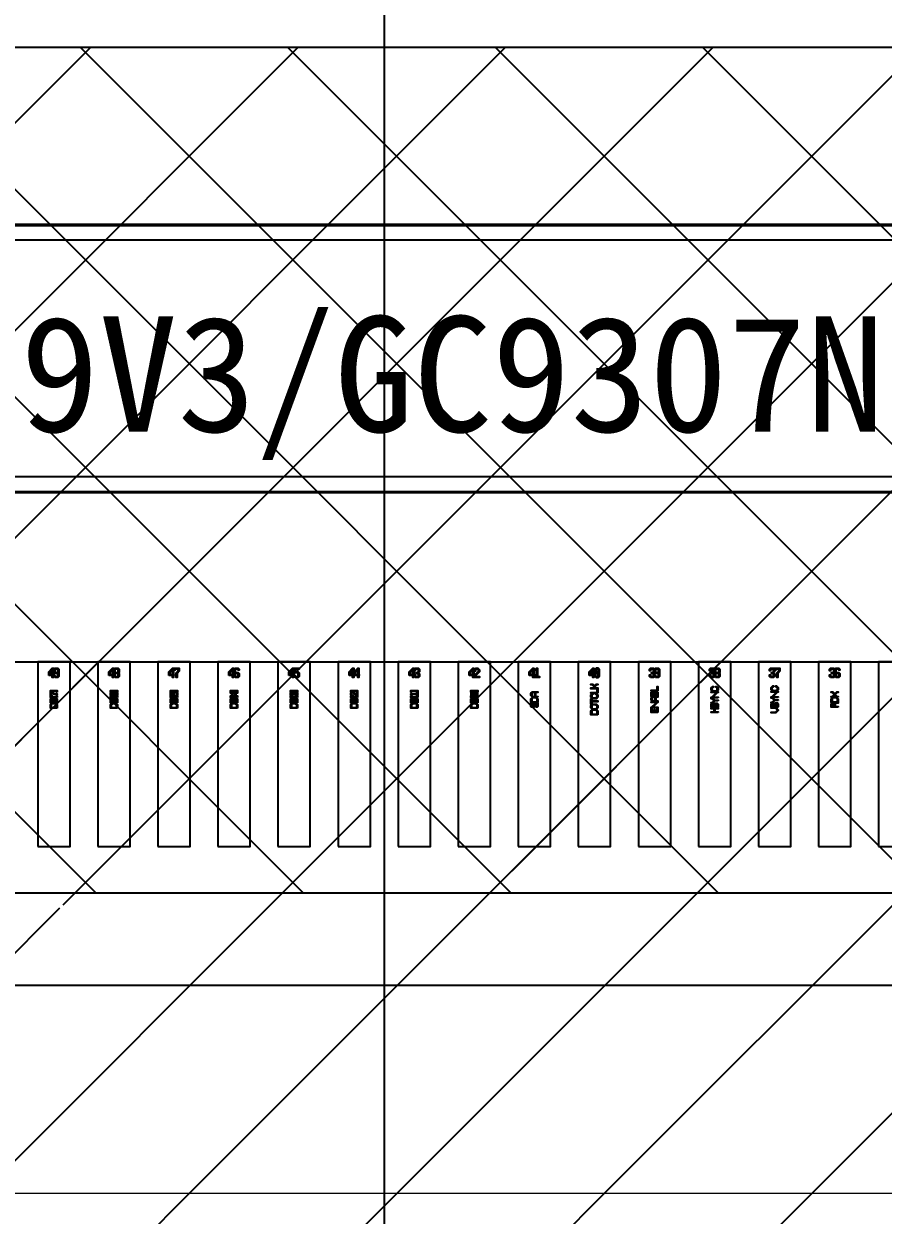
# Model space of a CAD drawing. Header units: inches. Extents: x 3998 to 4235, y -1783 to -1623.
# Drawn here: x 4055.378 to 4057.238, y -1699.372 to -1696.794 of the extents above; entities that cross this region are included whole.
import ezdxf

# ---------------------------------------------------------------- set-up
doc = ezdxf.new("R2010")
doc.units = ezdxf.units.IN
doc.header["$LTSCALE"] = 0.2
doc.header["$MEASUREMENT"] = 0
doc.linetypes.add('CENTER2', pattern=[28.575, 19.05, -3.175, 3.175, -3.175])
for name, color, linetype in [('B_M.drawing', 7, 'Continuous'), ('DWG', 7, 'Continuous'), ('L127.drawing', 1, 'Continuous'), ('LAYOUT.drawing', 7, 'Continuous'), ('OUTLINE.drawing', 5, 'Continuous')]:
    doc.layers.add(name, color=color, linetype=linetype)
pattern_1 = [(45, (2726.88258, -2125.6633), (-0.2245064, 0.2245064), [])]

# ---------------------------------------------------------------- blocks, each defined once
blk = doc.blocks.new('ic_GC')
at = {"layer": 'B_M.drawing'}
blk.add_lwpolyline([(-7.65, -0.29), (-7.65, 0.29), (7.65, 0.29), (7.65, 0.2855), (7.6455, 0.2855), (7.643, 0.288), (-7.643, 0.288), (-7.648, 0.283), (-7.648, -0.283), (-7.643, -0.288), (7.643, -0.288), (7.648, -0.283), (7.648, 0.283), (7.6455, 0.2855), (7.65, 0.2855), (7.65, -0.29), (-7.65, -0.29)], close=True, dxfattribs=at)
blk = doc.blocks.new('ic_89v3_spec_out_line')
at = {"layer": 'L127.drawing'}
blk.add_lwpolyline([(-7.6775, -0.2565), (7.6775, -0.2565), (7.6775, 0.2565), (-7.6775, 0.2565), (-7.6775, -0.2565)], close=True, dxfattribs=at)
blk.add_lwpolyline([(-7.6775, -0.2565), (7.6775, -0.2565), (7.6775, 0.2565), (-7.6775, 0.2565), (-7.6775, -0.2565)], close=True, dxfattribs=at)
blk.add_lwpolyline([(-7.6775, -0.2565), (7.6775, -0.2565), (7.6775, 0.2565), (-7.6775, 0.2565), (-7.6775, -0.2565)], close=True, dxfattribs=at)
blk = doc.blocks.new('ic_89v3_spec_pad_location')
blk.add_blockref('ic_89v3_spec_out_line', (0, 0))
blk = doc.blocks.new('ic_all')
at = {"xscale": -1}
for name, p in [('ic_GC', (-0.71194, -0.08845)), ('ic_89v3_spec_pad_location', (-0.71194, -0.08795))]:
    blk.add_blockref(name, p, dxfattribs=at)
blk = doc.blocks.new('fpc_pad')
at = {"layer": 'OUTLINE.drawing'}
blk.add_lwpolyline([(-0.035, -0.2), (0.035, -0.2), (0.035, 0.2), (-0.035, 0.2), (-0.035, -0.2)], close=True, dxfattribs=at)
blk = doc.blocks.new('fpc_label')
at = {"layer": 'LAYOUT.drawing'}
for points in [[(0.33251, 0.0702), (0.31751, 0.0702), (0.31751, 0.07186), (0.32417, 0.07186), (0.32417, 0.07437), (0.32001, 0.07854), (0.31751, 0.07854), (0.31751, 0.0802), (0.32084, 0.0802), (0.32501, 0.07603), (0.32918, 0.0802), (0.33251, 0.0802), (0.33251, 0.07854), (0.33, 0.07854), (0.32585, 0.07437), (0.32585, 0.07186), (0.33251, 0.07186), (0.33251, 0.0702)], [(-0.83749, 0.0627), (-0.83916, 0.0627), (-0.83916, 0.06437), (-0.85083, 0.06437), (-0.85083, 0.0627), (-0.85249, 0.0627), (-0.85249, 0.06605), (-0.83749, 0.06605), (-0.83749, 0.0627)], [(-0.84916, 0.05438), (-0.85249, 0.05438), (-0.85249, 0.0627), (-0.8475, 0.0627), (-0.84415, 0.05937), (-0.83749, 0.05937), (-0.83749, 0.05771), (-0.84499, 0.05771), (-0.84832, 0.06104), (-0.85083, 0.06104), (-0.85083, 0.05604), (-0.84916, 0.05604), (-0.84916, 0.05438)], [(-0.83749, 0.05103), (-0.85249, 0.05103), (-0.85249, 0.05438), (-0.85083, 0.05438), (-0.85083, 0.0527), (-0.83916, 0.0527), (-0.83916, 0.05438), (-0.83749, 0.05438), (-0.83749, 0.05103)], [(-0.70749, 0.0627), (-0.70916, 0.0627), (-0.70916, 0.06437), (-0.72083, 0.06437), (-0.72083, 0.0627), (-0.72249, 0.0627), (-0.72249, 0.06605), (-0.70749, 0.06605), (-0.70749, 0.0627)], [(-0.70749, 0.05604), (-0.70916, 0.05438), (-0.72083, 0.05438), (-0.72249, 0.05604), (-0.72249, 0.06104), (-0.72083, 0.0627), (-0.71916, 0.0627), (-0.71916, 0.06104), (-0.71999, 0.06104), (-0.72083, 0.06021), (-0.72083, 0.05687), (-0.71999, 0.05604), (-0.71583, 0.05604), (-0.71583, 0.06104), (-0.71415, 0.0627), (-0.71166, 0.0627), (-0.71166, 0.06104), (-0.71333, 0.06104), (-0.71415, 0.06021), (-0.71415, 0.05687), (-0.71333, 0.05604), (-0.71, 0.05604), (-0.70916, 0.05687), (-0.70916, 0.06021), (-0.71, 0.06104), (-0.71166, 0.06104), (-0.71166, 0.0627), (-0.70916, 0.0627), (-0.70749, 0.06104), (-0.70749, 0.05604)], [(-0.70749, 0.05103), (-0.72249, 0.05103), (-0.72249, 0.05438), (-0.72083, 0.05438), (-0.72083, 0.0527), (-0.70916, 0.0527), (-0.70916, 0.05438), (-0.70749, 0.05438), (-0.70749, 0.05103)], [(-0.57749, 0.0627), (-0.57916, 0.0627), (-0.57916, 0.06437), (-0.59083, 0.06437), (-0.59083, 0.0627), (-0.59249, 0.0627), (-0.59249, 0.06605), (-0.57749, 0.06605), (-0.57749, 0.0627)], [(-0.57749, 0.05604), (-0.57916, 0.05438), (-0.58082, 0.05438), (-0.58082, 0.05604), (-0.58, 0.05604), (-0.57916, 0.05687), (-0.57916, 0.06021), (-0.58, 0.06104), (-0.58415, 0.06104), (-0.58499, 0.06021), (-0.58499, 0.05438), (-0.59249, 0.05438), (-0.59249, 0.0627), (-0.59083, 0.0627), (-0.59083, 0.05604), (-0.58666, 0.05604), (-0.58666, 0.06104), (-0.58499, 0.0627), (-0.57916, 0.0627), (-0.57749, 0.06104), (-0.57749, 0.05604)], [(-0.57749, 0.05103), (-0.59249, 0.05103), (-0.59249, 0.05438), (-0.59083, 0.05438), (-0.59083, 0.0527), (-0.57916, 0.0527), (-0.57916, 0.05438), (-0.57749, 0.05438), (-0.57749, 0.05103)], [(-0.44749, 0.0627), (-0.44916, 0.0627), (-0.44916, 0.06437), (-0.46083, 0.06437), (-0.46083, 0.0627), (-0.46249, 0.0627), (-0.46249, 0.06605), (-0.44749, 0.06605), (-0.44749, 0.0627)], [(-0.45082, 0.05438), (-0.45666, 0.05438), (-0.46249, 0.06021), (-0.46249, 0.06188), (-0.45249, 0.06188), (-0.45249, 0.0627), (-0.45082, 0.0627), (-0.45082, 0.06188), (-0.44749, 0.06188), (-0.44749, 0.06021), (-0.45082, 0.06021), (-0.45082, 0.05604), (-0.45249, 0.05604), (-0.45249, 0.06021), (-0.45916, 0.06021), (-0.45916, 0.05937), (-0.45583, 0.05604), (-0.45082, 0.05604), (-0.45082, 0.05438)], [(-0.44749, 0.05103), (-0.46249, 0.05103), (-0.46249, 0.05438), (-0.46083, 0.05438), (-0.46083, 0.0527), (-0.44916, 0.0527), (-0.44916, 0.05438), (-0.44749, 0.05438), (-0.44749, 0.05103)], [(-0.31749, 0.0627), (-0.31916, 0.0627), (-0.31916, 0.06437), (-0.33083, 0.06437), (-0.33083, 0.0627), (-0.33249, 0.0627), (-0.33249, 0.06605), (-0.31749, 0.06605), (-0.31749, 0.0627)], [(-0.31749, 0.05604), (-0.31916, 0.05438), (-0.32166, 0.05438), (-0.32166, 0.05604), (-0.32, 0.05604), (-0.31916, 0.05687), (-0.31916, 0.06021), (-0.32, 0.06104), (-0.32249, 0.06104), (-0.32415, 0.05937), (-0.32415, 0.05771), (-0.32583, 0.05771), (-0.32583, 0.05937), (-0.3275, 0.06104), (-0.32999, 0.06104), (-0.33083, 0.06021), (-0.33083, 0.05687), (-0.32999, 0.05604), (-0.32832, 0.05604), (-0.32832, 0.05438), (-0.33083, 0.05438), (-0.33249, 0.05604), (-0.33249, 0.06104), (-0.33083, 0.0627), (-0.32666, 0.0627), (-0.32499, 0.06104), (-0.32333, 0.0627), (-0.31916, 0.0627), (-0.31749, 0.06104), (-0.31749, 0.05604)], [(-0.31749, 0.05103), (-0.33249, 0.05103), (-0.33249, 0.05438), (-0.33083, 0.05438), (-0.33083, 0.0527), (-0.31916, 0.0527), (-0.31916, 0.05438), (-0.31749, 0.05438), (-0.31749, 0.05103)], [(-0.18749, 0.0627), (-0.18916, 0.0627), (-0.18916, 0.06437), (-0.20083, 0.06437), (-0.20083, 0.0627), (-0.20249, 0.0627), (-0.20249, 0.06605), (-0.18749, 0.06605), (-0.18749, 0.0627)], [(-0.18749, 0.05438), (-0.19082, 0.05438), (-0.1975, 0.06104), (-0.19916, 0.06104), (-0.20083, 0.05937), (-0.20083, 0.05771), (-0.19916, 0.05604), (-0.1975, 0.05604), (-0.1975, 0.05438), (-0.19999, 0.05438), (-0.20249, 0.05687), (-0.20249, 0.06021), (-0.19999, 0.0627), (-0.19666, 0.0627), (-0.19, 0.05604), (-0.18916, 0.05604), (-0.18916, 0.0627), (-0.18749, 0.0627), (-0.18749, 0.05438)], [(-0.18749, 0.05103), (-0.20249, 0.05103), (-0.20249, 0.05438), (-0.20083, 0.05438), (-0.20083, 0.0527), (-0.18916, 0.0527), (-0.18916, 0.05438), (-0.18749, 0.05438), (-0.18749, 0.05103)], [(-0.05749, 0.0627), (-0.05916, 0.0627), (-0.05916, 0.06437), (-0.07083, 0.06437), (-0.07083, 0.0627), (-0.07249, 0.0627), (-0.07249, 0.06605), (-0.05749, 0.06605), (-0.05749, 0.0627)], [(-0.05749, 0.05438), (-0.05916, 0.05438), (-0.05916, 0.05771), (-0.06916, 0.05771), (-0.06916, 0.05604), (-0.07083, 0.05604), (-0.07249, 0.05771), (-0.07249, 0.05937), (-0.05916, 0.05937), (-0.05916, 0.0627), (-0.05749, 0.0627), (-0.05749, 0.05438)], [(-0.05749, 0.05103), (-0.07249, 0.05103), (-0.07249, 0.05438), (-0.07083, 0.05438), (-0.07083, 0.0527), (-0.05916, 0.0527), (-0.05916, 0.05438), (-0.05749, 0.05438), (-0.05749, 0.05103)], [(0.07251, 0.0627), (0.07084, 0.0627), (0.07084, 0.06437), (0.05917, 0.06437), (0.05917, 0.0627), (0.05751, 0.0627), (0.05751, 0.06605), (0.07251, 0.06605), (0.07251, 0.0627)], [(0.07, 0.05438), (0.07251, 0.05688), (0.07251, 0.0602), (0.07, 0.0627), (0.06001, 0.0627), (0.05751, 0.0602), (0.05751, 0.05855), (0.05917, 0.05855), (0.05917, 0.05937), (0.06084, 0.06104), (0.06769, 0.06104), (0.06202, 0.05817), (0.06568, 0.05817), (0.06991, 0.0603), (0.07084, 0.05937), (0.07084, 0.05771), (0.06918, 0.05604), (0.06147, 0.05604), (0.06568, 0.05817), (0.06202, 0.05817), (0.05982, 0.05706), (0.05917, 0.05771), (0.05917, 0.05855), (0.05751, 0.05855), (0.05751, 0.05688), (0.06001, 0.05438), (0.07, 0.05438)], [(0.07251, 0.05103), (0.05751, 0.05103), (0.05751, 0.05438), (0.05917, 0.05438), (0.05917, 0.0527), (0.07084, 0.0527), (0.07084, 0.05438), (0.07251, 0.05438), (0.07251, 0.05103)], [(0.20251, 0.05188), (0.19084, 0.05188), (0.18751, 0.05521), (0.18751, 0.06021), (0.19084, 0.06354), (0.20251, 0.06354), (0.20251, 0.06187), (0.19751, 0.06187), (0.19751, 0.05355), (0.19585, 0.05355), (0.19585, 0.06187), (0.19168, 0.06187), (0.18917, 0.05938), (0.18917, 0.05604), (0.19168, 0.05355), (0.20251, 0.05355), (0.20251, 0.05188)], [(0.20251, 0.04023), (0.18751, 0.04023), (0.18751, 0.04855), (0.19084, 0.05188), (0.19918, 0.05188), (0.20251, 0.04855), (0.20251, 0.04189), (0.20084, 0.04189), (0.20084, 0.04773), (0.19834, 0.05022), (0.19168, 0.05022), (0.18917, 0.04773), (0.18917, 0.04189), (0.20251, 0.04189), (0.20251, 0.04023)], [(0.33251, 0.06019), (0.31751, 0.06019), (0.31751, 0.06186), (0.33084, 0.06186), (0.33084, 0.0702), (0.33251, 0.0702), (0.33251, 0.06019)], [(0.33251, 0.05187), (0.32918, 0.04854), (0.32084, 0.04854), (0.31751, 0.05187), (0.31751, 0.05686), (0.32084, 0.06019), (0.3225, 0.06019), (0.3225, 0.05853), (0.32168, 0.05853), (0.31917, 0.05604), (0.31917, 0.05269), (0.32168, 0.0502), (0.32834, 0.0502), (0.33084, 0.05269), (0.33084, 0.05604), (0.32834, 0.05853), (0.32751, 0.05853), (0.32751, 0.06019), (0.32918, 0.06019), (0.33251, 0.05686), (0.33251, 0.05187)], [(0.46251, 0.0652), (0.44751, 0.0652), (0.44751, 0.06687), (0.46084, 0.06687), (0.46084, 0.07521), (0.46251, 0.07521), (0.46251, 0.0652)], [(0.46251, 0.05355), (0.44751, 0.05355), (0.44751, 0.06271), (0.45001, 0.0652), (0.45334, 0.0652), (0.45501, 0.06354), (0.45667, 0.0652), (0.46, 0.0652), (0.46251, 0.06271), (0.46251, 0.05521), (0.46084, 0.05521), (0.46084, 0.06229), (0.4596, 0.06354), (0.45709, 0.06354), (0.45585, 0.06229), (0.45585, 0.05521), (0.45417, 0.05521), (0.45417, 0.06229), (0.45292, 0.06354), (0.45042, 0.06354), (0.44917, 0.06229), (0.44917, 0.05521), (0.46251, 0.05521), (0.46251, 0.05355)], [(0.46251, 0.04189), (0.45084, 0.04189), (0.44751, 0.04522), (0.44751, 0.05022), (0.45084, 0.05355), (0.46251, 0.05355), (0.46251, 0.05188), (0.45751, 0.05188), (0.45751, 0.04356), (0.45585, 0.04356), (0.45585, 0.05188), (0.45168, 0.05188), (0.44917, 0.04939), (0.44917, 0.04605), (0.45168, 0.04356), (0.46251, 0.04356), (0.46251, 0.04189)], [(0.59251, 0.06688), (0.58918, 0.06355), (0.58084, 0.06355), (0.57751, 0.06688), (0.57751, 0.07188), (0.58084, 0.07521), (0.5825, 0.07521), (0.5825, 0.07354), (0.58168, 0.07354), (0.57917, 0.07105), (0.57917, 0.06771), (0.58168, 0.06522), (0.58834, 0.06522), (0.59084, 0.06771), (0.59084, 0.07105), (0.58834, 0.07354), (0.58751, 0.07354), (0.58751, 0.07521), (0.58918, 0.07521), (0.59251, 0.07188), (0.59251, 0.06688)], [(0.59251, 0.05022), (0.57751, 0.05022), (0.57751, 0.05188), (0.57875, 0.05188), (0.58751, 0.06063), (0.58751, 0.06189), (0.57751, 0.06189), (0.57751, 0.06355), (0.59251, 0.06355), (0.59251, 0.06189), (0.59126, 0.06189), (0.58292, 0.05355), (0.58292, 0.05188), (0.59251, 0.05188), (0.59251, 0.05022)], [(0.72251, 0.06771), (0.71918, 0.06438), (0.71084, 0.06438), (0.70751, 0.06771), (0.70751, 0.07271), (0.71084, 0.07604), (0.7125, 0.07604), (0.7125, 0.07437), (0.71168, 0.07437), (0.70917, 0.07188), (0.70917, 0.06854), (0.71168, 0.06605), (0.71834, 0.06605), (0.72084, 0.06854), (0.72084, 0.07188), (0.71834, 0.07437), (0.71751, 0.07437), (0.71751, 0.07604), (0.71918, 0.07604), (0.72251, 0.07271), (0.72251, 0.06771)], [(0.72251, 0.05105), (0.70751, 0.05105), (0.70751, 0.05271), (0.70875, 0.05271), (0.71751, 0.06146), (0.71751, 0.06272), (0.70751, 0.06272), (0.70751, 0.06438), (0.72251, 0.06438), (0.72251, 0.06272), (0.72126, 0.06272), (0.71292, 0.05438), (0.71292, 0.05271), (0.72251, 0.05271), (0.72251, 0.05105)], [(0.85251, 0.05188), (0.8496, 0.05188), (0.84501, 0.05646), (0.84042, 0.05188), (0.83751, 0.05188), (0.83751, 0.05355), (0.83959, 0.05355), (0.84376, 0.0577), (0.83959, 0.06187), (0.83751, 0.06187), (0.83751, 0.06354), (0.84042, 0.06354), (0.84501, 0.05896), (0.8496, 0.06354), (0.85251, 0.06354), (0.85251, 0.06187), (0.85042, 0.06187), (0.84625, 0.0577), (0.85042, 0.05355), (0.85251, 0.05355), (0.85251, 0.05188)], [(0.85251, 0.04023), (0.83751, 0.04023), (0.83751, 0.04855), (0.84084, 0.05188), (0.84918, 0.05188), (0.85251, 0.04855), (0.85251, 0.04189), (0.85084, 0.04189), (0.85084, 0.04773), (0.84834, 0.05022), (0.84168, 0.05022), (0.83917, 0.04773), (0.83917, 0.04189), (0.85251, 0.04189), (0.85251, 0.04023)], [(-0.83749, 0.03938), (-0.85249, 0.03938), (-0.85249, 0.04854), (-0.84999, 0.05103), (-0.84666, 0.05103), (-0.84499, 0.04937), (-0.84333, 0.05103), (-0.84, 0.05103), (-0.83749, 0.04854), (-0.83749, 0.04104), (-0.83916, 0.04104), (-0.83916, 0.04812), (-0.8404, 0.04937), (-0.84291, 0.04937), (-0.84415, 0.04812), (-0.84415, 0.04104), (-0.84583, 0.04104), (-0.84583, 0.04812), (-0.84708, 0.04937), (-0.84958, 0.04937), (-0.85083, 0.04812), (-0.85083, 0.04104), (-0.83749, 0.04104), (-0.83749, 0.03938)], [(-0.83749, 0.02772), (-0.85249, 0.02772), (-0.85249, 0.03605), (-0.84916, 0.03938), (-0.84082, 0.03938), (-0.83749, 0.03605), (-0.83749, 0.02939), (-0.83916, 0.02939), (-0.83916, 0.03522), (-0.84166, 0.03771), (-0.84832, 0.03771), (-0.85083, 0.03522), (-0.85083, 0.02939), (-0.83749, 0.02939), (-0.83749, 0.02772)], [(-0.70749, 0.03938), (-0.72249, 0.03938), (-0.72249, 0.04854), (-0.71999, 0.05103), (-0.71666, 0.05103), (-0.71499, 0.04937), (-0.71333, 0.05103), (-0.71, 0.05103), (-0.70749, 0.04854), (-0.70749, 0.04104), (-0.70916, 0.04104), (-0.70916, 0.04812), (-0.7104, 0.04937), (-0.71291, 0.04937), (-0.71415, 0.04812), (-0.71415, 0.04104), (-0.71583, 0.04104), (-0.71583, 0.04812), (-0.71708, 0.04937), (-0.71958, 0.04937), (-0.72083, 0.04812), (-0.72083, 0.04104), (-0.70749, 0.04104), (-0.70749, 0.03938)], [(-0.70749, 0.02772), (-0.72249, 0.02772), (-0.72249, 0.03605), (-0.71916, 0.03938), (-0.71082, 0.03938), (-0.70749, 0.03605), (-0.70749, 0.02939), (-0.70916, 0.02939), (-0.70916, 0.03522), (-0.71166, 0.03771), (-0.71832, 0.03771), (-0.72083, 0.03522), (-0.72083, 0.02939), (-0.70749, 0.02939), (-0.70749, 0.02772)], [(-0.57749, 0.03938), (-0.59249, 0.03938), (-0.59249, 0.04854), (-0.58999, 0.05103), (-0.58666, 0.05103), (-0.58499, 0.04937), (-0.58333, 0.05103), (-0.58, 0.05103), (-0.57749, 0.04854), (-0.57749, 0.04104), (-0.57916, 0.04104), (-0.57916, 0.04812), (-0.5804, 0.04937), (-0.58291, 0.04937), (-0.58415, 0.04812), (-0.58415, 0.04104), (-0.58583, 0.04104), (-0.58583, 0.04812), (-0.58708, 0.04937), (-0.58958, 0.04937), (-0.59083, 0.04812), (-0.59083, 0.04104), (-0.57749, 0.04104), (-0.57749, 0.03938)], [(-0.57749, 0.02772), (-0.59249, 0.02772), (-0.59249, 0.03605), (-0.58916, 0.03938), (-0.58082, 0.03938), (-0.57749, 0.03605), (-0.57749, 0.02939), (-0.57916, 0.02939), (-0.57916, 0.03522), (-0.58166, 0.03771), (-0.58832, 0.03771), (-0.59083, 0.03522), (-0.59083, 0.02939), (-0.57749, 0.02939), (-0.57749, 0.02772)], [(-0.44749, 0.03938), (-0.46249, 0.03938), (-0.46249, 0.04854), (-0.45999, 0.05103), (-0.45666, 0.05103), (-0.45499, 0.04937), (-0.45333, 0.05103), (-0.45, 0.05103), (-0.44749, 0.04854), (-0.44749, 0.04104), (-0.44916, 0.04104), (-0.44916, 0.04812), (-0.4504, 0.04937), (-0.45291, 0.04937), (-0.45415, 0.04812), (-0.45415, 0.04104), (-0.45583, 0.04104), (-0.45583, 0.04812), (-0.45708, 0.04937), (-0.45958, 0.04937), (-0.46083, 0.04812), (-0.46083, 0.04104), (-0.44749, 0.04104), (-0.44749, 0.03938)], [(-0.44749, 0.02772), (-0.46249, 0.02772), (-0.46249, 0.03605), (-0.45916, 0.03938), (-0.45082, 0.03938), (-0.44749, 0.03605), (-0.44749, 0.02939), (-0.44916, 0.02939), (-0.44916, 0.03522), (-0.45166, 0.03771), (-0.45832, 0.03771), (-0.46083, 0.03522), (-0.46083, 0.02939), (-0.44749, 0.02939), (-0.44749, 0.02772)], [(-0.31749, 0.03938), (-0.33249, 0.03938), (-0.33249, 0.04854), (-0.32999, 0.05103), (-0.32666, 0.05103), (-0.32499, 0.04937), (-0.32333, 0.05103), (-0.32, 0.05103), (-0.31749, 0.04854), (-0.31749, 0.04104), (-0.31916, 0.04104), (-0.31916, 0.04812), (-0.3204, 0.04937), (-0.32291, 0.04937), (-0.32415, 0.04812), (-0.32415, 0.04104), (-0.32583, 0.04104), (-0.32583, 0.04812), (-0.32708, 0.04937), (-0.32958, 0.04937), (-0.33083, 0.04812), (-0.33083, 0.04104), (-0.31749, 0.04104), (-0.31749, 0.03938)], [(-0.31749, 0.02772), (-0.33249, 0.02772), (-0.33249, 0.03605), (-0.32916, 0.03938), (-0.32082, 0.03938), (-0.31749, 0.03605), (-0.31749, 0.02939), (-0.31916, 0.02939), (-0.31916, 0.03522), (-0.32166, 0.03771), (-0.32832, 0.03771), (-0.33083, 0.03522), (-0.33083, 0.02939), (-0.31749, 0.02939), (-0.31749, 0.02772)], [(-0.18749, 0.03938), (-0.20249, 0.03938), (-0.20249, 0.04854), (-0.19999, 0.05103), (-0.19666, 0.05103), (-0.19499, 0.04937), (-0.19333, 0.05103), (-0.19, 0.05103), (-0.18749, 0.04854), (-0.18749, 0.04104), (-0.18916, 0.04104), (-0.18916, 0.04812), (-0.1904, 0.04937), (-0.19291, 0.04937), (-0.19415, 0.04812), (-0.19415, 0.04104), (-0.19583, 0.04104), (-0.19583, 0.04812), (-0.19708, 0.04937), (-0.19958, 0.04937), (-0.20083, 0.04812), (-0.20083, 0.04104), (-0.18749, 0.04104), (-0.18749, 0.03938)], [(-0.18749, 0.02772), (-0.20249, 0.02772), (-0.20249, 0.03605), (-0.19916, 0.03938), (-0.19082, 0.03938), (-0.18749, 0.03605), (-0.18749, 0.02939), (-0.18916, 0.02939), (-0.18916, 0.03522), (-0.19166, 0.03771), (-0.19832, 0.03771), (-0.20083, 0.03522), (-0.20083, 0.02939), (-0.18749, 0.02939), (-0.18749, 0.02772)], [(-0.05749, 0.03938), (-0.07249, 0.03938), (-0.07249, 0.04854), (-0.06999, 0.05103), (-0.06666, 0.05103), (-0.06499, 0.04937), (-0.06333, 0.05103), (-0.06, 0.05103), (-0.05749, 0.04854), (-0.05749, 0.04104), (-0.05916, 0.04104), (-0.05916, 0.04812), (-0.0604, 0.04937), (-0.06291, 0.04937), (-0.06415, 0.04812), (-0.06415, 0.04104), (-0.06583, 0.04104), (-0.06583, 0.04812), (-0.06708, 0.04937), (-0.06958, 0.04937), (-0.07083, 0.04812), (-0.07083, 0.04104), (-0.05749, 0.04104), (-0.05749, 0.03938)], [(-0.05749, 0.02772), (-0.07249, 0.02772), (-0.07249, 0.03605), (-0.06916, 0.03938), (-0.06082, 0.03938), (-0.05749, 0.03605), (-0.05749, 0.02939), (-0.05916, 0.02939), (-0.05916, 0.03522), (-0.06166, 0.03771), (-0.06832, 0.03771), (-0.07083, 0.03522), (-0.07083, 0.02939), (-0.05749, 0.02939), (-0.05749, 0.02772)], [(0.07251, 0.03938), (0.05751, 0.03938), (0.05751, 0.04854), (0.06001, 0.05103), (0.06334, 0.05103), (0.06501, 0.04937), (0.06667, 0.05103), (0.07, 0.05103), (0.07251, 0.04854), (0.07251, 0.04104), (0.07084, 0.04104), (0.07084, 0.04812), (0.0696, 0.04937), (0.06709, 0.04937), (0.06585, 0.04812), (0.06585, 0.04104), (0.06417, 0.04104), (0.06417, 0.04812), (0.06292, 0.04937), (0.06042, 0.04937), (0.05917, 0.04812), (0.05917, 0.04104), (0.07251, 0.04104), (0.07251, 0.03938)], [(0.07251, 0.02772), (0.05751, 0.02772), (0.05751, 0.03605), (0.06084, 0.03938), (0.06918, 0.03938), (0.07251, 0.03605), (0.07251, 0.02939), (0.07084, 0.02939), (0.07084, 0.03522), (0.06834, 0.03771), (0.06168, 0.03771), (0.05917, 0.03522), (0.05917, 0.02939), (0.07251, 0.02939), (0.07251, 0.02772)], [(0.20251, 0.03189), (0.20084, 0.03022), (0.19876, 0.03022), (0.19876, 0.03189), (0.2, 0.03189), (0.20084, 0.03273), (0.20084, 0.03772), (0.2, 0.03856), (0.19667, 0.03856), (0.19585, 0.03772), (0.19585, 0.03189), (0.19417, 0.03022), (0.18917, 0.03022), (0.18751, 0.03189), (0.18751, 0.03856), (0.18917, 0.04023), (0.19126, 0.04023), (0.19126, 0.03856), (0.19001, 0.03856), (0.18917, 0.03772), (0.18917, 0.03273), (0.19001, 0.03189), (0.19334, 0.03189), (0.19417, 0.03273), (0.19417, 0.03856), (0.19585, 0.04023), (0.20084, 0.04023), (0.20251, 0.03856), (0.20251, 0.03189)], [(0.31917, 0.03688), (0.31751, 0.03688), (0.31751, 0.04854), (0.31917, 0.04854), (0.31917, 0.04354), (0.33251, 0.04354), (0.33251, 0.04188), (0.31917, 0.04188), (0.31917, 0.03688)], [(0.33251, 0.02856), (0.32918, 0.02523), (0.32417, 0.02523), (0.32417, 0.02689), (0.32834, 0.02689), (0.33084, 0.02938), (0.33084, 0.03273), (0.32834, 0.03522), (0.32168, 0.03522), (0.31917, 0.03273), (0.31917, 0.02938), (0.32168, 0.02689), (0.32417, 0.02689), (0.32417, 0.02523), (0.32084, 0.02523), (0.31751, 0.02856), (0.31751, 0.03355), (0.32084, 0.03688), (0.32918, 0.03688), (0.33251, 0.03355), (0.33251, 0.02856)], [(0.46251, 0.02856), (0.44751, 0.02856), (0.44751, 0.03022), (0.44875, 0.03022), (0.45751, 0.03897), (0.45751, 0.04023), (0.44751, 0.04023), (0.44751, 0.04189), (0.46251, 0.04189), (0.46251, 0.04023), (0.46126, 0.04023), (0.45292, 0.03189), (0.45292, 0.03022), (0.46251, 0.03022), (0.46251, 0.02856)], [(0.46251, 0.01855), (0.44751, 0.01855), (0.44751, 0.02856), (0.44917, 0.02856), (0.44917, 0.02022), (0.45417, 0.02022), (0.45417, 0.02523), (0.45585, 0.02523), (0.45585, 0.02022), (0.46084, 0.02022), (0.46084, 0.02856), (0.46251, 0.02856), (0.46251, 0.01855)], [(0.59251, 0.04356), (0.58543, 0.04356), (0.58042, 0.03856), (0.57751, 0.03856), (0.57751, 0.04023), (0.57959, 0.04023), (0.58376, 0.04438), (0.57959, 0.04855), (0.57751, 0.04855), (0.57751, 0.05022), (0.58042, 0.05022), (0.58543, 0.04522), (0.59251, 0.04522), (0.59251, 0.04356)], [(0.59251, 0.03022), (0.59084, 0.02856), (0.58876, 0.02856), (0.58876, 0.03022), (0.59, 0.03022), (0.59084, 0.03106), (0.59084, 0.03606), (0.59, 0.0369), (0.58667, 0.0369), (0.58585, 0.03606), (0.58585, 0.03022), (0.58417, 0.02856), (0.57917, 0.02856), (0.57751, 0.03022), (0.57751, 0.0369), (0.57917, 0.03856), (0.58126, 0.03856), (0.58126, 0.0369), (0.58001, 0.0369), (0.57917, 0.03606), (0.57917, 0.03106), (0.58001, 0.03022), (0.58334, 0.03022), (0.58417, 0.03106), (0.58417, 0.0369), (0.58585, 0.03856), (0.59084, 0.03856), (0.59251, 0.0369), (0.59251, 0.03022)], [(0.59251, 0.01855), (0.57751, 0.01855), (0.57751, 0.02022), (0.58417, 0.02022), (0.58417, 0.02689), (0.57751, 0.02689), (0.57751, 0.02856), (0.59251, 0.02856), (0.59251, 0.02689), (0.58585, 0.02689), (0.58585, 0.02022), (0.59251, 0.02022), (0.59251, 0.01855)], [(0.72251, 0.04439), (0.71543, 0.04439), (0.71042, 0.03939), (0.70751, 0.03939), (0.70751, 0.04106), (0.70959, 0.04106), (0.71376, 0.04521), (0.70959, 0.04938), (0.70751, 0.04938), (0.70751, 0.05105), (0.71042, 0.05105), (0.71543, 0.04605), (0.72251, 0.04605), (0.72251, 0.04439)], [(0.72251, 0.03105), (0.72084, 0.02939), (0.71876, 0.02939), (0.71876, 0.03105), (0.72, 0.03105), (0.72084, 0.03189), (0.72084, 0.03689), (0.72, 0.03773), (0.71667, 0.03773), (0.71585, 0.03689), (0.71585, 0.03105), (0.71417, 0.02939), (0.70917, 0.02939), (0.70751, 0.03105), (0.70751, 0.03773), (0.70917, 0.03939), (0.71126, 0.03939), (0.71126, 0.03773), (0.71001, 0.03773), (0.70917, 0.03689), (0.70917, 0.03189), (0.71001, 0.03105), (0.71334, 0.03105), (0.71417, 0.03189), (0.71417, 0.03773), (0.71585, 0.03939), (0.72084, 0.03939), (0.72251, 0.03773), (0.72251, 0.03105)], [(0.72251, 0.02273), (0.71751, 0.01773), (0.70751, 0.01773), (0.70751, 0.0194), (0.71667, 0.0194), (0.72084, 0.02355), (0.71667, 0.02772), (0.70751, 0.02772), (0.70751, 0.02939), (0.71751, 0.02939), (0.72251, 0.02439), (0.72251, 0.02273)], [(0.85251, 0.03022), (0.83751, 0.03022), (0.83751, 0.03772), (0.84001, 0.04023), (0.84334, 0.04023), (0.84501, 0.03856), (0.84667, 0.04023), (0.85251, 0.04023), (0.85251, 0.03856), (0.84709, 0.03856), (0.84585, 0.0373), (0.84585, 0.03189), (0.84417, 0.03189), (0.84417, 0.0373), (0.84292, 0.03856), (0.84042, 0.03856), (0.83917, 0.0373), (0.83917, 0.03189), (0.85251, 0.03189), (0.85251, 0.03022)], [(0.33251, 0.01357), (0.31751, 0.01357), (0.31751, 0.0219), (0.32084, 0.02523), (0.32918, 0.02523), (0.33251, 0.0219), (0.33251, 0.01524), (0.33084, 0.01524), (0.33084, 0.02107), (0.32834, 0.02356), (0.32168, 0.02356), (0.31917, 0.02107), (0.31917, 0.01524), (0.33251, 0.01524), (0.33251, 0.01357)]]:
    blk.add_lwpolyline(points, close=True, dxfattribs=at)
blk = doc.blocks.new('fpc_label_num')
at = {"layer": 'LAYOUT.drawing'}
for points in [[(-0.8533, 0.00161), (-0.8533, 0.00939), (-0.84552, 0.01717), (-0.8433, 0.01717), (-0.8433, 0.00383), (-0.8422, 0.00383), (-0.8422, 0.00161), (-0.8433, 0.00161), (-0.8433, -0.00283), (-0.84552, -0.00283), (-0.84552, 0.00161), (-0.85108, 0.00161), (-0.85108, 0.00383), (-0.84552, 0.00383), (-0.84552, 0.01273), (-0.84664, 0.01273), (-0.85108, 0.00829), (-0.85108, 0.00161), (-0.8533, 0.00161)], [(-0.83998, -0.00283), (-0.8422, -0.00061), (-0.8422, 0.00161), (-0.83998, 0.00161), (-0.83998, 0.00051), (-0.83888, -0.00061), (-0.83442, -0.00061), (-0.83332, 0.00051), (-0.83332, 0.00605), (-0.83998, 0.00605), (-0.8422, 0.00829), (-0.8422, 0.01273), (-0.83998, 0.01273), (-0.83998, 0.00939), (-0.83888, 0.00829), (-0.83442, 0.00829), (-0.83332, 0.00939), (-0.83332, 0.01383), (-0.83442, 0.01495), (-0.83888, 0.01495), (-0.83998, 0.01383), (-0.83998, 0.01273), (-0.8422, 0.01273), (-0.8422, 0.01495), (-0.83998, 0.01717), (-0.83332, 0.01717), (-0.8311, 0.01495), (-0.8311, -0.00061), (-0.83332, -0.00283), (-0.83998, -0.00283)], [(-0.7233, 0.00161), (-0.7233, 0.00939), (-0.71552, 0.01717), (-0.7133, 0.01717), (-0.7133, 0.00383), (-0.7122, 0.00383), (-0.7122, 0.00161), (-0.7133, 0.00161), (-0.7133, -0.00283), (-0.71552, -0.00283), (-0.71552, 0.00161), (-0.72108, 0.00161), (-0.72108, 0.00383), (-0.71552, 0.00383), (-0.71552, 0.01273), (-0.71664, 0.01273), (-0.72108, 0.00829), (-0.72108, 0.00161), (-0.7233, 0.00161)], [(-0.70998, -0.00283), (-0.7122, -0.00061), (-0.7122, 0.00605), (-0.7111, 0.00717), (-0.7122, 0.00829), (-0.7122, 0.01495), (-0.70998, 0.01717), (-0.70332, 0.01717), (-0.7011, 0.01495), (-0.7011, 0.01161), (-0.70332, 0.01161), (-0.70332, 0.01383), (-0.70442, 0.01495), (-0.70888, 0.01495), (-0.70998, 0.01383), (-0.70998, 0.00939), (-0.70888, 0.00829), (-0.70442, 0.00829), (-0.70332, 0.00939), (-0.70332, 0.01161), (-0.7011, 0.01161), (-0.7011, 0.00829), (-0.7022, 0.00717), (-0.7011, 0.00605), (-0.7011, 0.00273), (-0.70332, 0.00273), (-0.70332, 0.00495), (-0.70442, 0.00605), (-0.70888, 0.00605), (-0.70998, 0.00495), (-0.70998, 0.00051), (-0.70888, -0.00061), (-0.70442, -0.00061), (-0.70332, 0.00051), (-0.70332, 0.00273), (-0.7011, 0.00273), (-0.7011, -0.00061), (-0.70332, -0.00283), (-0.70998, -0.00283)], [(-0.5933, 0.00161), (-0.5933, 0.00939), (-0.58552, 0.01717), (-0.5833, 0.01717), (-0.5833, 0.00383), (-0.5822, 0.00383), (-0.5822, 0.00161), (-0.5833, 0.00161), (-0.5833, -0.00283), (-0.58552, -0.00283), (-0.58552, 0.00161), (-0.59108, 0.00161), (-0.59108, 0.00383), (-0.58552, 0.00383), (-0.58552, 0.01273), (-0.58664, 0.01273), (-0.59108, 0.00829), (-0.59108, 0.00161), (-0.5933, 0.00161)], [(-0.5822, 0.01273), (-0.5822, 0.01717), (-0.5711, 0.01717), (-0.5711, 0.01051), (-0.57554, 0.00605), (-0.57554, -0.00283), (-0.57776, -0.00283), (-0.57776, 0.00717), (-0.57332, 0.01161), (-0.57332, 0.01495), (-0.57998, 0.01495), (-0.57998, 0.01273), (-0.5822, 0.01273)], [(-0.4633, 0.00161), (-0.4633, 0.00939), (-0.45552, 0.01717), (-0.4533, 0.01717), (-0.4533, 0.00383), (-0.4522, 0.00383), (-0.4522, 0.00161), (-0.4533, 0.00161), (-0.4533, -0.00283), (-0.45552, -0.00283), (-0.45552, 0.00161), (-0.46108, 0.00161), (-0.46108, 0.00383), (-0.45552, 0.00383), (-0.45552, 0.01273), (-0.45664, 0.01273), (-0.46108, 0.00829), (-0.46108, 0.00161), (-0.4633, 0.00161)], [(-0.44998, -0.00283), (-0.4522, -0.00061), (-0.4522, 0.01495), (-0.44998, 0.01717), (-0.44332, 0.01717), (-0.4411, 0.01495), (-0.4411, 0.01273), (-0.44332, 0.01273), (-0.44332, 0.01383), (-0.44442, 0.01495), (-0.44888, 0.01495), (-0.44998, 0.01383), (-0.44998, 0.00829), (-0.44332, 0.00829), (-0.4411, 0.00605), (-0.4411, 0.00273), (-0.44332, 0.00273), (-0.44332, 0.00495), (-0.44442, 0.00605), (-0.44888, 0.00605), (-0.44998, 0.00495), (-0.44998, 0.00051), (-0.44888, -0.00061), (-0.44442, -0.00061), (-0.44332, 0.00051), (-0.44332, 0.00273), (-0.4411, 0.00273), (-0.4411, -0.00061), (-0.44332, -0.00283), (-0.44998, -0.00283)], [(-0.3333, 0.00161), (-0.3333, 0.00939), (-0.32552, 0.01717), (-0.3233, 0.01717), (-0.3233, 0.00383), (-0.3222, 0.00383), (-0.3222, 0.00161), (-0.3233, 0.00161), (-0.3233, -0.00283), (-0.32552, -0.00283), (-0.32552, 0.00161), (-0.33108, 0.00161), (-0.33108, 0.00383), (-0.32552, 0.00383), (-0.32552, 0.01273), (-0.32664, 0.01273), (-0.33108, 0.00829), (-0.33108, 0.00161), (-0.3333, 0.00161)], [(-0.31998, -0.00283), (-0.3222, -0.00061), (-0.3222, 0.00161), (-0.31998, 0.00161), (-0.31998, 0.00051), (-0.31888, -0.00061), (-0.31442, -0.00061), (-0.31332, 0.00051), (-0.31332, 0.00605), (-0.31442, 0.00717), (-0.3222, 0.00717), (-0.3222, 0.01717), (-0.3111, 0.01717), (-0.3111, 0.01495), (-0.31998, 0.01495), (-0.31998, 0.00939), (-0.31332, 0.00939), (-0.3111, 0.00717), (-0.3111, -0.00061), (-0.31332, -0.00283), (-0.31998, -0.00283)], [(-0.2033, 0.00161), (-0.2033, 0.00939), (-0.19552, 0.01717), (-0.1933, 0.01717), (-0.1933, 0.00383), (-0.1922, 0.00383), (-0.1922, 0.00161), (-0.1933, 0.00161), (-0.1933, -0.00283), (-0.19552, -0.00283), (-0.19552, 0.00161), (-0.20108, 0.00161), (-0.20108, 0.00383), (-0.19552, 0.00383), (-0.19552, 0.01273), (-0.19664, 0.01273), (-0.20108, 0.00829), (-0.20108, 0.00161), (-0.2033, 0.00161)], [(-0.1922, 0.00161), (-0.1922, 0.00939), (-0.18442, 0.01717), (-0.1822, 0.01717), (-0.1822, 0.00383), (-0.1811, 0.00383), (-0.1811, 0.00161), (-0.1822, 0.00161), (-0.1822, -0.00283), (-0.18442, -0.00283), (-0.18442, 0.00161), (-0.18998, 0.00161), (-0.18998, 0.00383), (-0.18442, 0.00383), (-0.18442, 0.01273), (-0.18554, 0.01273), (-0.18998, 0.00829), (-0.18998, 0.00161), (-0.1922, 0.00161)], [(-0.0733, 0.00161), (-0.0733, 0.00939), (-0.06552, 0.01717), (-0.0633, 0.01717), (-0.0633, 0.00383), (-0.0622, 0.00383), (-0.0622, 0.00161), (-0.0633, 0.00161), (-0.0633, -0.00283), (-0.06552, -0.00283), (-0.06552, 0.00161), (-0.07108, 0.00161), (-0.07108, 0.00383), (-0.06552, 0.00383), (-0.06552, 0.01273), (-0.06664, 0.01273), (-0.07108, 0.00829), (-0.07108, 0.00161), (-0.0733, 0.00161)], [(-0.05998, -0.00283), (-0.0622, -0.00061), (-0.0622, 0.00273), (-0.05998, 0.00273), (-0.05998, 0.00051), (-0.05888, -0.00061), (-0.05442, -0.00061), (-0.05332, 0.00051), (-0.05332, 0.00383), (-0.05554, 0.00605), (-0.05776, 0.00605), (-0.05776, 0.00829), (-0.05554, 0.00829), (-0.05332, 0.01051), (-0.05332, 0.01383), (-0.05442, 0.01495), (-0.05888, 0.01495), (-0.05998, 0.01383), (-0.05998, 0.01161), (-0.0622, 0.01161), (-0.0622, 0.01495), (-0.05998, 0.01717), (-0.05332, 0.01717), (-0.0511, 0.01495), (-0.0511, 0.00939), (-0.05332, 0.00717), (-0.0511, 0.00495), (-0.0511, -0.00061), (-0.05332, -0.00283), (-0.05998, -0.00283)], [(0.0567, 0.00161), (0.0567, 0.00939), (0.06448, 0.01717), (0.0667, 0.01717), (0.0667, 0.00383), (0.0678, 0.00383), (0.0678, 0.00161), (0.0667, 0.00161), (0.0667, -0.00283), (0.06448, -0.00283), (0.06448, 0.00161), (0.05892, 0.00161), (0.05892, 0.00383), (0.06448, 0.00383), (0.06448, 0.01273), (0.06336, 0.01273), (0.05892, 0.00829), (0.05892, 0.00161), (0.0567, 0.00161)], [(0.0678, -0.00283), (0.0678, 0.00161), (0.07668, 0.01051), (0.07668, 0.01273), (0.07446, 0.01495), (0.07224, 0.01495), (0.07002, 0.01273), (0.07002, 0.01051), (0.0678, 0.01051), (0.0678, 0.01383), (0.07112, 0.01717), (0.07558, 0.01717), (0.0789, 0.01383), (0.0789, 0.00939), (0.07002, 0.00051), (0.07002, -0.00061), (0.0789, -0.00061), (0.0789, -0.00283), (0.0678, -0.00283)], [(0.1867, 0.00161), (0.1867, 0.00939), (0.19448, 0.01717), (0.1967, 0.01717), (0.1967, 0.00383), (0.1978, 0.00383), (0.1978, 0.00161), (0.1967, 0.00161), (0.1967, -0.00283), (0.19448, -0.00283), (0.19448, 0.00161), (0.18892, 0.00161), (0.18892, 0.00383), (0.19448, 0.00383), (0.19448, 0.01273), (0.19336, 0.01273), (0.18892, 0.00829), (0.18892, 0.00161), (0.1867, 0.00161)], [(0.1978, -0.00283), (0.1978, -0.00061), (0.20224, -0.00061), (0.20224, 0.01273), (0.20002, 0.01273), (0.20002, 0.01495), (0.20224, 0.01717), (0.20446, 0.01717), (0.20446, -0.00061), (0.2089, -0.00061), (0.2089, -0.00283), (0.1978, -0.00283)], [(0.3167, 0.00161), (0.3167, 0.00939), (0.32448, 0.01717), (0.3267, 0.01717), (0.3267, 0.00383), (0.3278, 0.00383), (0.3278, 0.00161), (0.3267, 0.00161), (0.3267, -0.00283), (0.32448, -0.00283), (0.32448, 0.00161), (0.31892, 0.00161), (0.31892, 0.00383), (0.32448, 0.00383), (0.32448, 0.01273), (0.32336, 0.01273), (0.31892, 0.00829), (0.31892, 0.00161), (0.3167, 0.00161)], [(0.3278, 0.00051), (0.33114, -0.00283), (0.33556, -0.00283), (0.3389, 0.00051), (0.3389, 0.01383), (0.33556, 0.01717), (0.33336, 0.01717), (0.33336, 0.01495), (0.33446, 0.01495), (0.33668, 0.01273), (0.33668, 0.00359), (0.33286, 0.01115), (0.33286, 0.00627), (0.3357, 0.00063), (0.33446, -0.00061), (0.33224, -0.00061), (0.33002, 0.00161), (0.33002, 0.01189), (0.33286, 0.00627), (0.33286, 0.01115), (0.33138, 0.01409), (0.33224, 0.01495), (0.33336, 0.01495), (0.33336, 0.01717), (0.33114, 0.01717), (0.3278, 0.01383), (0.3278, 0.00051)], [(0.44892, -0.00283), (0.4467, -0.00061), (0.4467, 0.00273), (0.44892, 0.00273), (0.44892, 0.00051), (0.45002, -0.00061), (0.45448, -0.00061), (0.45558, 0.00051), (0.45558, 0.00383), (0.45336, 0.00605), (0.45114, 0.00605), (0.45114, 0.00829), (0.45336, 0.00829), (0.45558, 0.01051), (0.45558, 0.01383), (0.45448, 0.01495), (0.45002, 0.01495), (0.44892, 0.01383), (0.44892, 0.01161), (0.4467, 0.01161), (0.4467, 0.01495), (0.44892, 0.01717), (0.45558, 0.01717), (0.4578, 0.01495), (0.4578, 0.00939), (0.45558, 0.00717), (0.4578, 0.00495), (0.4578, -0.00061), (0.45558, -0.00283), (0.44892, -0.00283)], [(0.46002, -0.00283), (0.4578, -0.00061), (0.4578, 0.00161), (0.46002, 0.00161), (0.46002, 0.00051), (0.46112, -0.00061), (0.46558, -0.00061), (0.46668, 0.00051), (0.46668, 0.00605), (0.46002, 0.00605), (0.4578, 0.00829), (0.4578, 0.01273), (0.46002, 0.01273), (0.46002, 0.00939), (0.46112, 0.00829), (0.46558, 0.00829), (0.46668, 0.00939), (0.46668, 0.01383), (0.46558, 0.01495), (0.46112, 0.01495), (0.46002, 0.01383), (0.46002, 0.01273), (0.4578, 0.01273), (0.4578, 0.01495), (0.46002, 0.01717), (0.46668, 0.01717), (0.4689, 0.01495), (0.4689, -0.00061), (0.46668, -0.00283), (0.46002, -0.00283)], [(0.57892, -0.00283), (0.5767, -0.00061), (0.5767, 0.00273), (0.57892, 0.00273), (0.57892, 0.00051), (0.58002, -0.00061), (0.58448, -0.00061), (0.58558, 0.00051), (0.58558, 0.00383), (0.58336, 0.00605), (0.58114, 0.00605), (0.58114, 0.00829), (0.58336, 0.00829), (0.58558, 0.01051), (0.58558, 0.01383), (0.58448, 0.01495), (0.58002, 0.01495), (0.57892, 0.01383), (0.57892, 0.01161), (0.5767, 0.01161), (0.5767, 0.01495), (0.57892, 0.01717), (0.58558, 0.01717), (0.5878, 0.01495), (0.5878, 0.00939), (0.58558, 0.00717), (0.5878, 0.00495), (0.5878, -0.00061), (0.58558, -0.00283), (0.57892, -0.00283)], [(0.59002, -0.00283), (0.5878, -0.00061), (0.5878, 0.00605), (0.5889, 0.00717), (0.5878, 0.00829), (0.5878, 0.01495), (0.59002, 0.01717), (0.59668, 0.01717), (0.5989, 0.01495), (0.5989, 0.01161), (0.59668, 0.01161), (0.59668, 0.01383), (0.59558, 0.01495), (0.59112, 0.01495), (0.59002, 0.01383), (0.59002, 0.00939), (0.59112, 0.00829), (0.59558, 0.00829), (0.59668, 0.00939), (0.59668, 0.01161), (0.5989, 0.01161), (0.5989, 0.00829), (0.5978, 0.00717), (0.5989, 0.00605), (0.5989, 0.00273), (0.59668, 0.00273), (0.59668, 0.00495), (0.59558, 0.00605), (0.59112, 0.00605), (0.59002, 0.00495), (0.59002, 0.00051), (0.59112, -0.00061), (0.59558, -0.00061), (0.59668, 0.00051), (0.59668, 0.00273), (0.5989, 0.00273), (0.5989, -0.00061), (0.59668, -0.00283), (0.59002, -0.00283)], [(0.70892, -0.00283), (0.7067, -0.00061), (0.7067, 0.00273), (0.70892, 0.00273), (0.70892, 0.00051), (0.71002, -0.00061), (0.71448, -0.00061), (0.71558, 0.00051), (0.71558, 0.00383), (0.71336, 0.00605), (0.71114, 0.00605), (0.71114, 0.00829), (0.71336, 0.00829), (0.71558, 0.01051), (0.71558, 0.01383), (0.71448, 0.01495), (0.71002, 0.01495), (0.70892, 0.01383), (0.70892, 0.01161), (0.7067, 0.01161), (0.7067, 0.01495), (0.70892, 0.01717), (0.71558, 0.01717), (0.7178, 0.01495), (0.7178, 0.00939), (0.71558, 0.00717), (0.7178, 0.00495), (0.7178, -0.00061), (0.71558, -0.00283), (0.70892, -0.00283)], [(0.7178, 0.01273), (0.7178, 0.01717), (0.7289, 0.01717), (0.7289, 0.01051), (0.72446, 0.00605), (0.72446, -0.00283), (0.72224, -0.00283), (0.72224, 0.00717), (0.72668, 0.01161), (0.72668, 0.01495), (0.72002, 0.01495), (0.72002, 0.01273), (0.7178, 0.01273)], [(0.83892, -0.00283), (0.8367, -0.00061), (0.8367, 0.00273), (0.83892, 0.00273), (0.83892, 0.00051), (0.84002, -0.00061), (0.84448, -0.00061), (0.84558, 0.00051), (0.84558, 0.00383), (0.84336, 0.00605), (0.84114, 0.00605), (0.84114, 0.00829), (0.84336, 0.00829), (0.84558, 0.01051), (0.84558, 0.01383), (0.84448, 0.01495), (0.84002, 0.01495), (0.83892, 0.01383), (0.83892, 0.01161), (0.8367, 0.01161), (0.8367, 0.01495), (0.83892, 0.01717), (0.84558, 0.01717), (0.8478, 0.01495), (0.8478, 0.00939), (0.84558, 0.00717), (0.8478, 0.00495), (0.8478, -0.00061), (0.84558, -0.00283), (0.83892, -0.00283)], [(0.85002, -0.00283), (0.8478, -0.00061), (0.8478, 0.01495), (0.85002, 0.01717), (0.85668, 0.01717), (0.8589, 0.01495), (0.8589, 0.01273), (0.85668, 0.01273), (0.85668, 0.01383), (0.85558, 0.01495), (0.85112, 0.01495), (0.85002, 0.01383), (0.85002, 0.00829), (0.85668, 0.00829), (0.8589, 0.00605), (0.8589, 0.00273), (0.85668, 0.00273), (0.85668, 0.00495), (0.85558, 0.00605), (0.85112, 0.00605), (0.85002, 0.00495), (0.85002, 0.00051), (0.85112, -0.00061), (0.85558, -0.00061), (0.85668, 0.00051), (0.85668, 0.00273), (0.8589, 0.00273), (0.8589, -0.00061), (0.85668, -0.00283), (0.85002, -0.00283)]]:
    blk.add_lwpolyline(points, close=True, dxfattribs=at)
blk = doc.blocks.new('fpc')
at = {"row_count": 1, "column_count": 82, "row_spacing": 0.403, "column_spacing": 0.13}
blk.add_blockref('fpc_pad', (0.165, 0.2), dxfattribs=at)
for name, p in [('fpc_label_num', (5.5572, 0.36881)), ('fpc_label', (5.55999, 0.27157))]:
    blk.add_blockref(name, p)

msp = doc.modelspace()

# ---------------------------------------------------------------- hatches: boundary and pattern name
h = msp.add_hatch()
h.set_pattern_fill('ANSI37', color=256, scale=0.1, style=0)
h.set_pattern_definition([(45, (2726.88258, -2125.6633), (-0.2245064, 0.2245064), []), (135, (2726.88258, -2125.6633), (-0.2245064, -0.2245064), [])])
edge = h.paths.add_edge_path()
edge.add_line((4046.7526, -1696.8444), (4065.5642, -1696.8444))
edge.add_arc((4049.4138, -1695.8244), 2.85, 200.971, 270)
edge.add_line((4049.4138, -1698.6744), (4062.903, -1698.6744))
edge.add_arc((4062.903, -1695.8244), 2.85, 270, 339.029)
h = msp.add_hatch()
h.set_pattern_fill('ANSI31', color=30, scale=0.1, style=0)
h.set_pattern_definition(pattern_1)
edge = h.paths.add_edge_path()
edge.add_line((4049.8984, -1698.1744), (4062.4184, -1698.1744))
edge.add_line((4049.8984, -1699.1323), (4049.8984, -1698.1744))
edge.add_arc((4050.0983, -1699.1265), 0.2, 178.3428, 261.6793)
edge.add_line((4051.5984, -1699.3244), (4050.0694, -1699.3244))
edge.add_line((4051.5984, -1699.3244), (4061.0919, -1699.3244))
edge.add_line((4062.2474, -1699.3244), (4061.0919, -1699.3244))
edge.add_arc((4062.2185, -1699.1265), 0.2, 278.3207, 361.6572)
edge.add_line((4062.4184, -1699.1323), (4062.4184, -1698.1744))
h = msp.add_hatch()
h.set_pattern_fill('ANSI31', color=256, scale=0.1, style=0)
h.set_pattern_definition(pattern_1)
edge = h.paths.add_edge_path()
edge.add_line((4051.5984, -1699.3244), (4061.0919, -1699.3244))
edge.add_arc((4061.0919, -1699.8244), 0.5, 90, 180)
edge.add_line((4060.5919, -1699.8244), (4060.5919, -1701.0708))
edge.add_arc((4061.0919, -1701.0708), 0.5, 180, 270)
edge.add_line((4051.5984, -1701.5708), (4059.9522, -1701.5708))
edge.add_arc((4051.5984, -1701.0708), 0.5, 270, 360)
edge.add_line((4052.0984, -1701.0708), (4052.0984, -1699.8244))
edge.add_arc((4051.5984, -1699.8244), 0.5, 360, 450)
h.paths.add_polyline_path([(4053.467, -1699.8699), (4058.8385, -1699.8699), (4058.8385, -1700.961), (4053.467, -1700.961)], flags=24)

# ---------------------------------------------------------------- linework, layer by layer
at = {"color": 1, "linetype": 'CENTER2', "ltscale": 5}
msp.add_lwpolyline([(4056.1584, -1658.9416), (4056.1584, -1702.6389)], dxfattribs=at)
at = {"layer": 'DWG', "color": 30}
msp.add_line((4049.8984, -1698.1744), (4062.4184, -1698.1744), dxfattribs=at)
at = {"layer": 'DWG', "color": 30, "lineweight": 0}
msp.add_lwpolyline([(4062.9522, -1711.306), (4062.9522, -1705.5207), (4059.9522, -1705.5207), (4059.9522, -1701.5708), (4051.5984, -1701.5708, 0.414214), (4052.0984, -1701.0708), (4052.0984, -1699.8244, 0.414214), (4051.5984, -1699.3244), (4061.0919, -1699.3244, 0.414214), (4060.5919, -1699.8244), (4060.5919, -1701.0708, 0.414214), (4061.0919, -1701.5708), (4059.9522, -1701.5708)], format="xyb", dxfattribs=at)
at = {"layer": 'LAYOUT.drawing'}
msp.add_line((4046.7526, -1696.8444), (4065.5642, -1696.8444), dxfattribs=at)
msp.add_lwpolyline([(4046.4638, -1696.2476, 0.3807), (4049.0907, -1698.8744), (4063.2262, -1698.8744, 0.3807), (4065.853, -1696.2476)], format="xyb", dxfattribs=at)
at = {"layer": 'LAYOUT.drawing', "color": 4}
msp.add_lwpolyline([(4049.4138, -1698.6744), (4062.903, -1698.6744)], dxfattribs=at)

# ---------------------------------------------------------------- block references
for name, p in [('ic_all', (4056.8704, -1697.4299)), ('fpc', (4050.7284, -1698.5744))]:
    msp.add_blockref(name, p)

# ---------------------------------------------------------------- texts
at = {"linetype": 'Continuous', "insert": (4054.3505, -1697.4268), "char_height": 0.25, "attachment_point": 1}
msp.add_mtext('{\\C1;STV7789V3/}GC9307N', dxfattribs=at)

doc.saveas('drawing.dxf')
